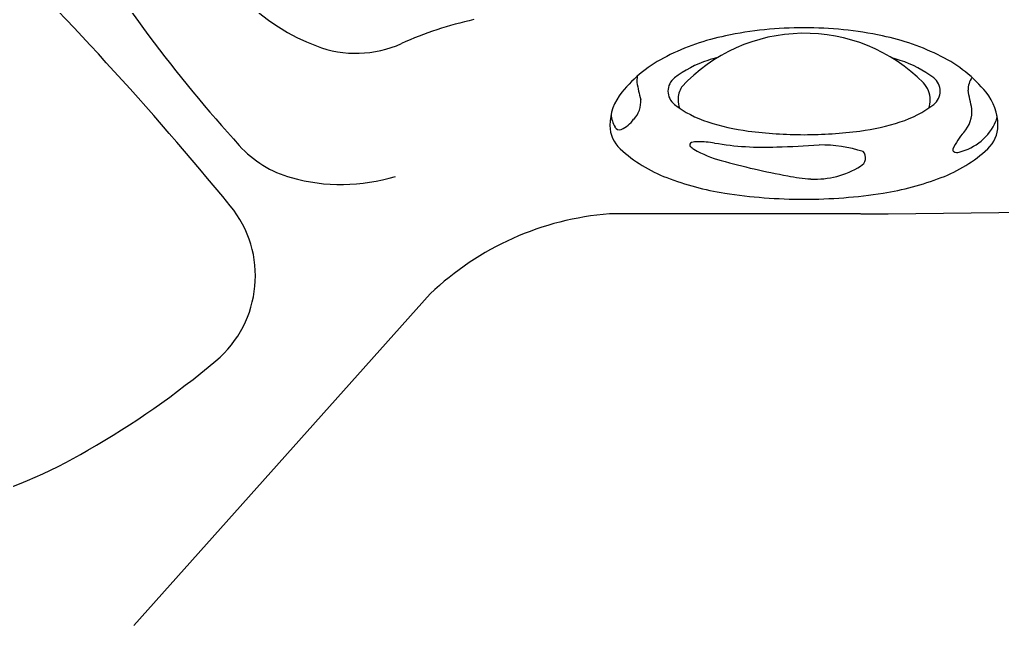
# Model space of a CAD drawing. Extents: x 649 to 723, y 631 to 778.
# Drawn here: x 675.62 to 693.35, y 660.67 to 671.61 of the extents above; entities that cross this region are included whole.
import ezdxf

# ---------------------------------------------------------------- set-up
doc = ezdxf.new("R2010")
doc.units = 0
doc.header["$MEASUREMENT"] = 0
doc.layers.add('1', color=4, linetype='Continuous')

# ---------------------------------------------------------------- blocks, each defined once
blk = doc.blocks.new('2010PRODIGY')
at = {"layer": '1'}
for p, q in [((41.781, 20.638), (37.248, 20.638)), ((34.017, 19.194), (28.669, 13.211))]:
    blk.add_line(p, q, dxfattribs=at)
at = {"layer": '1', "color": 2}
for points in [[(44.258, 22.236, 0.173718), (44.043, 22.834, 0.10438), (43.233, 23.483, 0.065343), (42.173, 23.853, 0.051489), (40.758, 23.999, 0.051489), (39.343, 23.853, 0.065343), (38.283, 23.483, 0.10438), (37.472, 22.834, 0.173718), (37.258, 22.236, 0.173718)], [(39.203, 23.462, 0.011086), (39.024, 23.409, 0.087202), (38.423, 23.093, 0.2324), (38.305, 22.854, 0.2324)], [(38.305, 22.854, 0.2324), (38.423, 22.615, 0.087202), (39.024, 22.299, 0.04448), (39.754, 22.135, 0.032932), (40.76, 22.069, 0.032932), (41.767, 22.135, 0.04448), (42.496, 22.299, 0.087202), (43.098, 22.615, 0.2324), (43.215, 22.854, 0.2324), (43.098, 23.093, 0.087202), (42.496, 23.409, 0.009351), (42.346, 23.454, 0.032932)], [(37.258, 22.236, 0.209822), (37.444, 21.812, 0.095183), (38.283, 21.293, 0.051908), (39.329, 21.015, 0.03914), (40.758, 20.903, 0.03914), (42.187, 21.015, 0.051908), (43.233, 21.293, 0.095183), (44.072, 21.812, 0.209822), (44.258, 22.236, 0.060021)]]:
    blk.add_lwpolyline(points, format="xyb", dxfattribs=at)
at = {"layer": '1', "color": 3}
for points in [[(38.551, 22.929, 0.13592), (38.487, 22.697, 0.082714), (38.511, 22.55, 0.082714)], [(43.01, 22.55, 0.082714), (43.034, 22.697, 0.189957), (42.913, 23.005)]]:
    blk.add_lwpolyline(points, format="xyb", dxfattribs=at)
at = {"layer": '1'}
for centre, radius, start, end in [((-19.296, -19.982), 64.286, 39.3589, 51.53089), ((49.689, 39.27), 25.847, 210.915, 222.3046), ((33.31, 27.188), 3.767, 202.7807, 249.0575), ((36.264, 17.541), 6.764, 102.4833, 114.1465), ((40.768, 20.88), 3.019, 44.7391, 137.2524), ((32.679, 25.538), 2, 249.0575, 294.1465), ((32.052, 23.219), 2, 222.3046, 254.2151), ((32.41, 24.484), 3.315, 254.2151, 287.1674), ((38.459, 408.722), 388.099, 270.49048, 272.8439), ((28.863, 19.518), 2, 309.9887, 39.3589), ((37.652, 15.398), 5.256, 94.4083, 133.7577), ((19.83, 30.287), 16.056, 299.939, 309.9887), ((23.281, 24.093), 8.966, 269.4089, 300.5801)]:
    blk.add_arc(centre, radius, start, end, dxfattribs=at)
at = {"layer": '1', "color": 3}
for centre, radius, start, end in [((38.316, 23.038), 0.572, 171.4651, 182.6384), ((44.105, 22.878), 0.387, 144.7594, 180.5261), ((39.792, 23.317), 2.069, 188.4951, 197.2413), ((22.448, 18.361), 21.743, 11.0756, 11.9807), ((37.347, 22.67), 0.47, 316.2502, 4.1869), ((43.219, 22.49), 0.569, 318.0526, 4.8017), ((37.879, 22.495), 0.603, 185.8939, 208.7393), ((37.261, 22.642), 0.517, 292.7326, 325.2979), ((44.082, 22.391), 0.16, 329.8654, 11.1187), ((37.432, 22.254), 0.0962, 210.8909, 287.2751), ((43.333, 22.696), 0.968, 283.4651, 336.5018), ((44.459, 21.355), 1.112, 137.2493, 155.8579), ((38.74, 21.885), 0.0434, 105.6536, 223.3005), ((38.911, 22.046), 0.277, 223.3005, 240.1209), ((38.826, 21.581), 0.36, 87.2297, 105.6536), ((39.796, 23.6), 2.066, 240.3077, 255.1029), ((38.866, 20.167), 1.773, 80.9444, 90.7444), ((40.023, 26.974), 5.131, 260.1534, 272.7294), ((39.443, 48.271), 26.436, 271.7867, 273.4512), ((41.071, 19.446), 2.437, 71.9435, 90.8708), ((43.478, 21.795), 0.0365, 155.8579, 238.2013), ((41.705, 21.651), 0.166, 296.328, 42.8004), ((43.518, 21.859), 0.112, 238.2013, 291.1912), ((42.679, 33.619), 12.491, 254.136, 259.7962), ((40.963, 22.792), 1.526, 266.9815, 302.3393), ((41.004, 23.694), 2.428, 257.2138, 267.1293)]:
    blk.add_arc(centre, radius, start, end, dxfattribs=at)

msp = doc.modelspace()

# ---------------------------------------------------------------- block references
at = {"layer": '1'}
msp.add_blockref('2010PRODIGY', (649.013, 647.46), dxfattribs=at)

doc.saveas('drawing.dxf')
